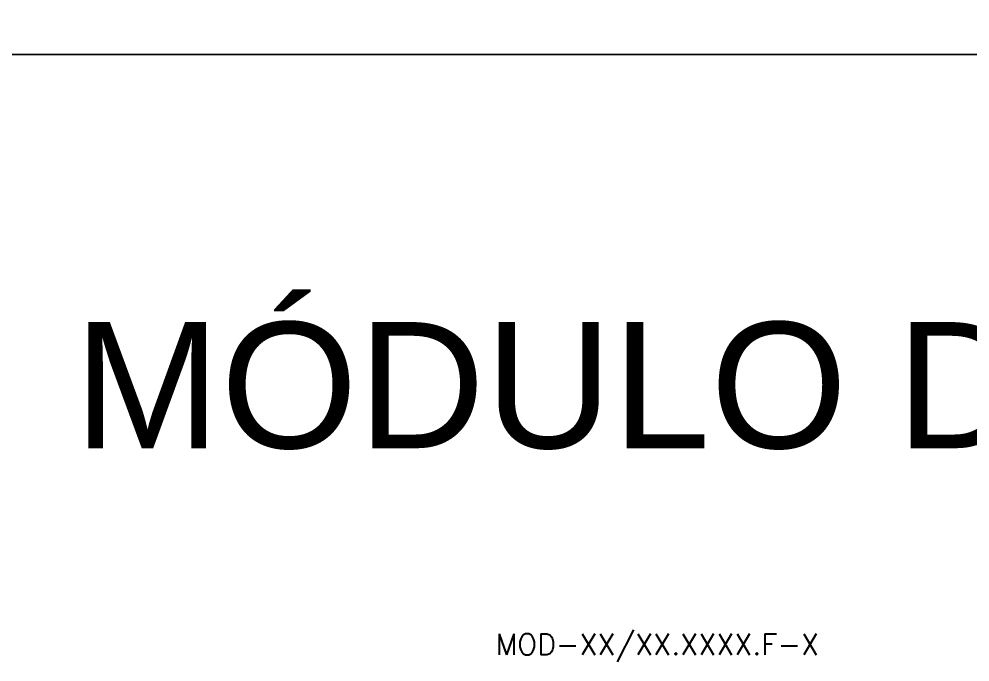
# Model space of a CAD drawing. Extents: x 4313 to 28038, y -9425 to 4777.
# Drawn here: x 14761 to 14874, y 437.6 to 514.1 of the extents above; entities that cross this region are included whole.
import ezdxf

# ---------------------------------------------------------------- set-up
doc = ezdxf.new("R2010")
doc.units = ezdxf.units.DM
doc.header["$MEASUREMENT"] = 0
doc.layers.add('10.1-Caixas Subterrâneas', color=5, linetype='Continuous')
doc.layers.add('20.7-DGO', color=1, linetype='Continuous')
doc.styles.add('ARIAL', font='arial.ttf')
doc.styles.add('ROMANS', font='romans.shx')

# ---------------------------------------------------------------- blocks, each defined once
blk = doc.blocks.new('Inst Sub-Bastidor (MODULO ÓPT DGO 288F-288 ADAP)')
at = {"layer": '20.7-DGO', "color": 0, "lineweight": 0, "style": 'ROMANS', "flags": 3}
for tag, p in [('QTDE', (1.064, 1.199)), ('FATOR', (1.064, 0.827)), ('ID_ATIVIDADE', (1.064, 0.455))]:
    blk.add_attdef(tag, p, '', height=0.25, dxfattribs=at)
at = {"layer": '20.7-DGO', "color": 0, "lineweight": 0, "style": 'ROMANS'}
blk.add_attdef('FID', (1.064, 0.083), '', height=0.25, dxfattribs=at)

msp = doc.modelspace()

# ---------------------------------------------------------------- linework, layer by layer
at = {"color": 0, "lineweight": 0}
msp.add_lwpolyline([(14452.59, 509.86), (15246.24, 509.86), (15246.24, 710.09)], dxfattribs=at)
msp.add_lwpolyline([(15246.24, 509.86), (14452.59, 509.86), (14452.59, -90.83), (15246.24, -90.83)], close=True, dxfattribs=at)

# ---------------------------------------------------------------- block references
at = {"layer": '20.7-DGO', "color": 0, "lineweight": 0}
ref = msp.add_blockref('Inst Sub-Bastidor (MODULO ÓPT DGO 288F-288 ADAP)', (14807, 437.64), dxfattribs=dict(at, xscale=10, yscale=10, zscale=10))
ref.add_attrib('FID', 'MOD-XX/XX.XXXX.F-X', (14817.64, 438.47), dxfattribs={"layer": '10.1-Caixas Subterrâneas', "color": 0, "lineweight": 0, "height": 2.4981, "style": 'ROMANS'})

# ---------------------------------------------------------------- texts
at = {"color": 7, "style": 'ARIAL'}
msp.add_text('MÓDULO DGO', height=15, dxfattribs=at).set_placement((14767.49, 463.06))

doc.saveas('drawing.dxf')
